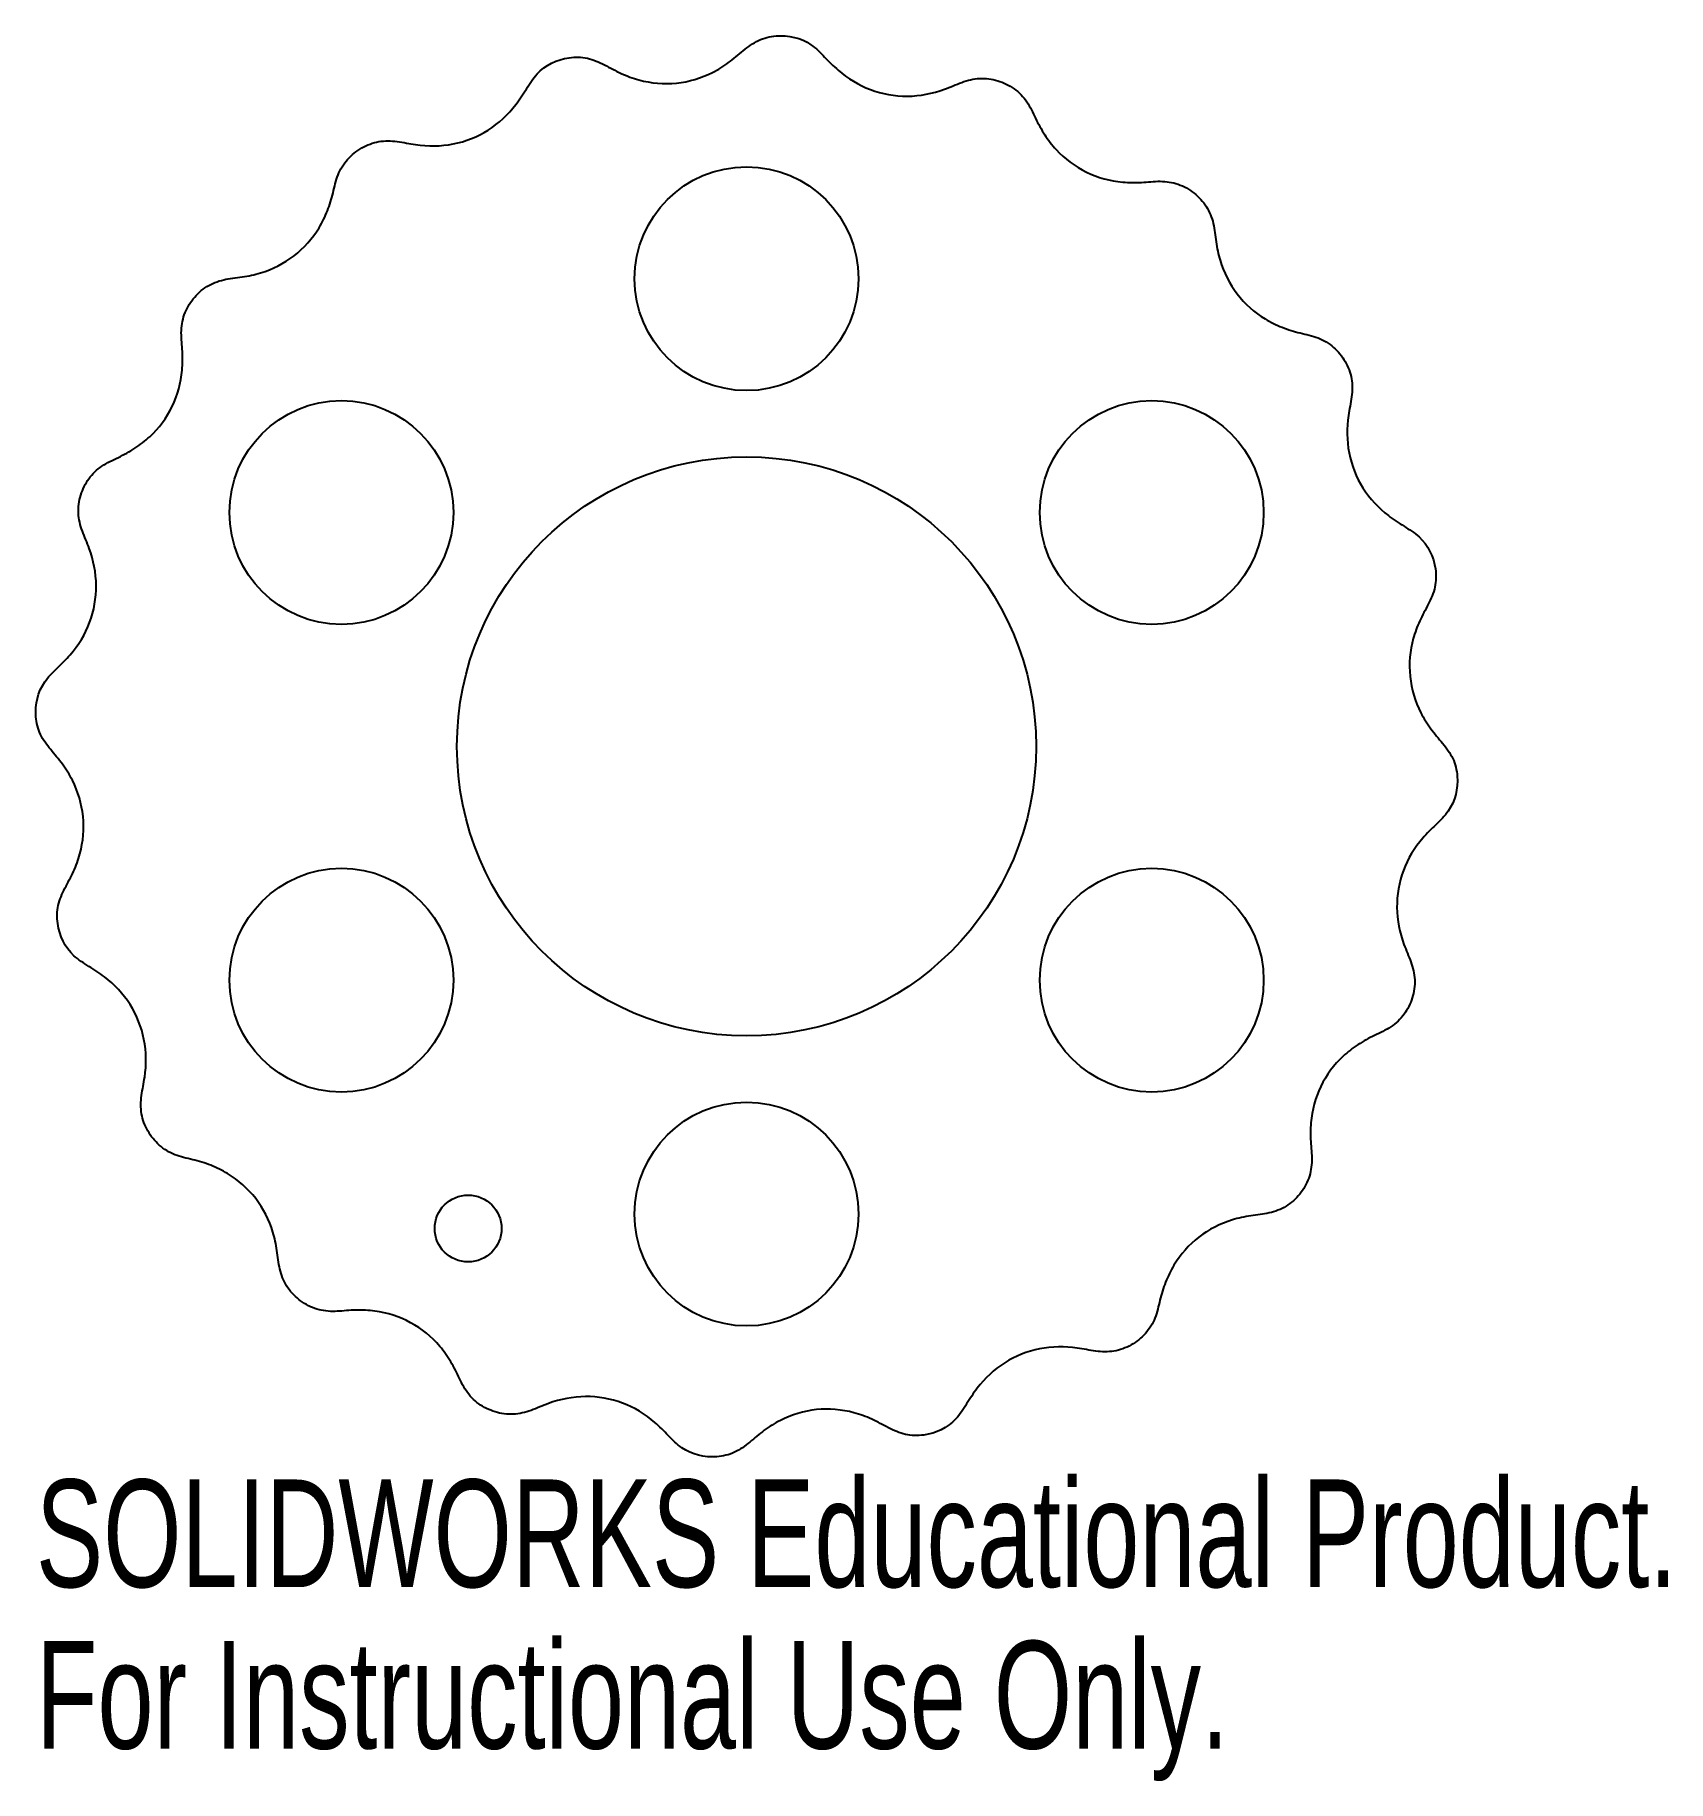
# Model space of a CAD drawing. Header units: millimetres. Extents: x -31.9 to 41.4, y -46.5 to 31.9.
import ezdxf

# ---------------------------------------------------------------- set-up
doc = ezdxf.new("R2010")
doc.units = ezdxf.units.MM
doc.styles.add('SLDTEXTSTYLE0', font='TXT', dxfattribs={"width": 0.7})

msp = doc.modelspace()

# ---------------------------------------------------------------- linework, layer by layer
at = {"color": 7, "linetype": 'Continuous', "lineweight": 25}
msp.add_line((29.783, 3.155), (29.786, 3.131), dxfattribs=at)
for centre, radius in [((0, 21), 5.025), ((-18.187, 10.5), 5.025), ((18.187, 10.5), 5.025), ((0, 0), 13), ((-18.187, -10.5), 5.025), ((18.187, -10.5), 5.025), ((0, -21), 5.025), ((-12.5, -21.651), 1.5)]:
    msp.add_circle(centre, radius, dxfattribs=at)
msp.add_open_spline([(29.786, 3.131), (29.845, 2.571), (30.098, 1.742), (30.697, 0.778), (31.257, 0.143), (31.752, -0.524), (32.011, -1.61), (31.743, -2.743), (30.941, -3.516), (30.134, -4.306), (29.386, -5.536), (29.091, -7.24), (29.373, -8.65), (29.845, -9.673), (30.046, -10.476), (29.924, -11.306), (29.554, -12.054), (28.954, -12.633), (28.185, -12.968), (27.439, -13.373), (26.541, -14.069), (25.681, -15.226), (25.315, -16.618), (25.306, -17.751), (25.413, -18.587), (25.284, -19.407), (24.865, -20.132), (24.245, -20.693), (23.471, -20.992), (22.631, -21.062), (21.523, -21.304), (20.238, -21.95), (19.284, -23.031), (18.788, -24.053), (18.546, -24.867), (18.379, -25.689), (17.939, -26.397), (17.286, -26.916), (16.5, -27.21), (15.673, -27.184), (14.574, -26.934), (13.136, -26.949), (11.53, -27.589), (10.482, -28.575), (9.875, -29.529), (9.287, -30.475), (8.236, -30.975), (7.12, -30.95), (6.364, -30.607), (5.627, -30.191), (4.56, -29.803), (3.125, -29.676), (1.748, -30.095), (0.783, -30.694), (0.147, -31.253), (-0.518, -31.749), (-1.604, -32.011), (-2.738, -31.746), (-3.512, -30.946), (-4.302, -30.138), (-5.53, -29.388), (-7.234, -29.091), (-8.644, -29.371), (-9.667, -29.843), (-10.47, -30.046), (-11.301, -29.925), (-12.049, -29.557), (-12.63, -28.959), (-12.966, -28.191), (-13.37, -27.444), (-14.065, -26.545), (-15.221, -25.684), (-16.611, -25.316), (-17.745, -25.305), (-18.581, -25.412), (-19.401, -25.286), (-20.127, -24.869), (-20.69, -24.25), (-20.991, -23.477), (-21.061, -22.637), (-21.302, -21.529), (-21.947, -20.243), (-23.025, -19.287), (-24.047, -18.79), (-24.861, -18.547), (-25.683, -18.381), (-26.393, -17.943), (-26.913, -17.291), (-27.209, -16.506), (-27.185, -15.679), (-26.934, -14.58), (-26.948, -13.143), (-27.586, -11.535), (-28.571, -10.486), (-29.523, -9.878), (-30.471, -9.292), (-30.973, -8.242), (-30.951, -7.126), (-30.61, -6.369), (-30.193, -5.633), (-29.805, -4.566), (-29.675, -3.132), (-30.092, -1.753), (-30.69, -0.788), (-31.249, -0.151), (-31.747, 0.513), (-32.011, 1.597), (-31.749, 2.732), (-30.951, 3.509), (-30.142, 4.297), (-29.39, 5.525), (-29.091, 7.227), (-29.369, 8.638), (-29.84, 9.662), (-30.046, 10.464), (-29.927, 11.295), (-29.561, 12.044), (-28.964, 12.627), (-28.196, 12.963), (-27.449, 13.367), (-26.549, 14.06), (-25.687, 15.215), (-25.317, 16.605), (-25.305, 17.739), (-25.412, 18.576), (-25.288, 19.396), (-24.873, 20.122), (-24.255, 20.686), (-23.482, 20.99), (-22.643, 21.06), (-21.535, 21.3), (-20.248, 21.943), (-19.29, 23.02), (-18.792, 24.041), (-18.549, 24.855), (-18.383, 25.678), (-17.947, 26.389), (-17.296, 26.91), (-16.512, 27.208), (-15.684, 27.186), (-14.586, 26.935), (-13.149, 26.947), (-11.54, 27.583), (-10.49, 28.566), (-9.88, 29.518), (-9.296, 30.467), (-8.248, 30.972), (-7.131, 30.953), (-6.374, 30.614), (-5.638, 30.196), (-4.572, 29.806), (-3.138, 29.675), (-1.759, 30.09), (-0.792, 30.686), (-0.156, 31.245), (0.507, 31.744), (1.591, 32.011), (2.727, 31.752), (3.504, 30.955), (4.292, 30.145), (5.519, 29.392), (7.221, 29.091), (8.632, 29.367), (9.657, 29.838), (10.458, 30.046), (11.289, 29.929), (12.039, 29.564), (12.624, 28.969), (12.961, 28.202), (13.363, 27.454), (14.056, 26.554), (15.209, 25.689), (16.599, 25.317), (17.733, 25.305), (18.57, 25.411), (19.39, 25.29), (20.118, 24.876), (20.683, 24.26), (20.989, 23.488), (21.059, 22.649), (21.298, 21.541), (21.939, 20.253), (23.015, 19.294), (24.036, 18.795), (24.849, 18.55), (25.672, 18.384), (26.384, 17.951), (26.907, 17.301), (27.207, 16.518), (27.188, 15.69), (26.936, 14.592), (26.945, 13.155), (27.579, 11.546), (28.562, 10.494), (29.513, 9.883), (30.463, 9.301), (30.97, 8.254), (30.954, 7.137), (30.617, 6.379), (30.198, 5.644), (29.807, 4.578), (29.728, 3.715), (29.783, 3.155)], degree=3, knots=[0.0647806, 0.0647806, 0.0647806, 0.0647806, 0.0715806, 0.0749806, 0.0783805, 0.0817805, 0.0851805, 0.0919805, 0.0953805, 0.0987804, 0.1055804, 0.1123804, 0.1191803, 0.1225803, 0.1259803, 0.1293803, 0.1327803, 0.1361802, 0.1395802, 0.1429802, 0.1463802, 0.1531801, 0.1599801, 0.1633801, 0.1667801, 0.1701801, 0.17358, 0.17698, 0.18038, 0.18378, 0.18718, 0.1939799, 0.2007799, 0.2041799, 0.2075799, 0.2109798, 0.2143798, 0.2177798, 0.2211798, 0.2245798, 0.2279797, 0.2347797, 0.2415797, 0.2483796, 0.2517796, 0.2551796, 0.2619796, 0.2653796, 0.2687795, 0.2721795, 0.2755795, 0.2823795, 0.2891794, 0.2925794, 0.2959794, 0.2993794, 0.3027794, 0.3095793, 0.3129793, 0.3163793, 0.3231792, 0.3299792, 0.3367792, 0.3401792, 0.3435791, 0.3469791, 0.3503791, 0.3537791, 0.3571791, 0.360579, 0.363979, 0.370779, 0.377579, 0.3809789, 0.3843789, 0.3877789, 0.3911789, 0.3945789, 0.3979788, 0.4013788, 0.4047788, 0.4115788, 0.4183787, 0.4217787, 0.4251787, 0.4285787, 0.4319787, 0.4353787, 0.4387786, 0.4421786, 0.4455786, 0.4523786, 0.4591785, 0.4659785, 0.4693785, 0.4727785, 0.4795784, 0.4829784, 0.4863784, 0.4897784, 0.4931783, 0.4999783, 0.5067783, 0.5101783, 0.5135782, 0.5169782, 0.5203782, 0.5271782, 0.5305781, 0.5339781, 0.5407781, 0.5475781, 0.554378, 0.557778, 0.561178, 0.564578, 0.5679779, 0.5713779, 0.5747779, 0.5781779, 0.5815779, 0.5883778, 0.5951778, 0.5985778, 0.6019778, 0.6053777, 0.6087777, 0.6121777, 0.6155777, 0.6189777, 0.6223777, 0.6291776, 0.6359776, 0.6393776, 0.6427776, 0.6461775, 0.6495775, 0.6529775, 0.6563775, 0.6597775, 0.6631774, 0.6699774, 0.6767774, 0.6835773, 0.6869773, 0.6903773, 0.6971773, 0.7005772, 0.7039772, 0.7073772, 0.7107772, 0.7175772, 0.7243771, 0.7277771, 0.7311771, 0.7345771, 0.737977, 0.744777, 0.748177, 0.751577, 0.7583769, 0.7651769, 0.7719769, 0.7753768, 0.7787768, 0.7821768, 0.7855768, 0.7889768, 0.7923768, 0.7957767, 0.7991767, 0.8059767, 0.8127767, 0.8161766, 0.8195766, 0.8229766, 0.8263766, 0.8297766, 0.8331765, 0.8365765, 0.8399765, 0.8467765, 0.8535764, 0.8569764, 0.8603764, 0.8637764, 0.8671764, 0.8705763, 0.8739763, 0.8773763, 0.8807763, 0.8875763, 0.8943762, 0.9011762, 0.9045762, 0.9079761, 0.9147761, 0.9181761, 0.9215761, 0.9249761, 0.928376, 0.935176, 0.935176, 0.935176, 0.935176], dxfattribs=at)

# ---------------------------------------------------------------- texts
at = {"color": 7, "linetype": 'Continuous', "char_height": 4.83362, "attachment_point": 1, "style": 'SLDTEXTSTYLE0'}
for s, insert in [('SOLIDWORKS Educational Product.', (-31.901, -32.921)), ('For Instructional Use Only.', (-31.901, -40.172))]:
    msp.add_mtext(s, dxfattribs=dict(at, insert=insert))

doc.saveas('drawing.dxf')
